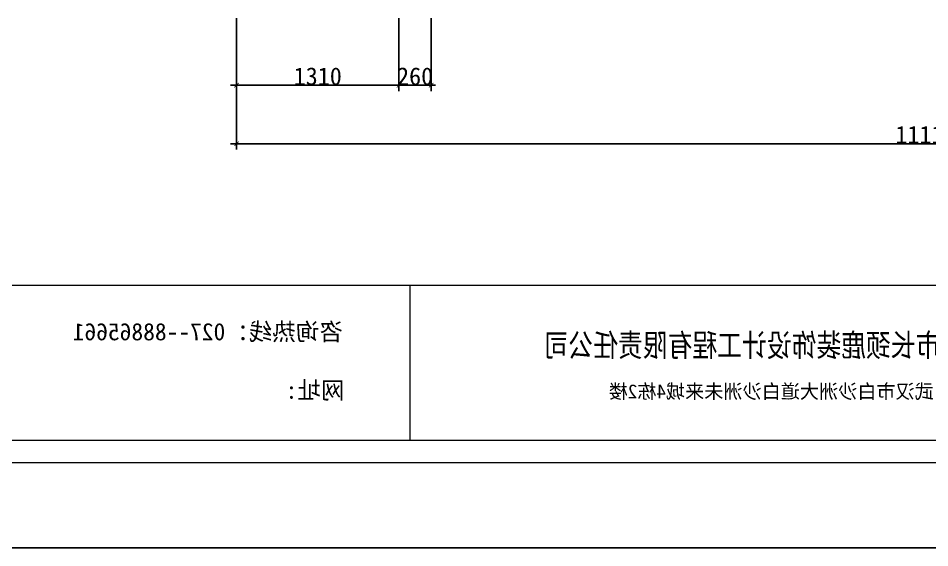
# Model space of a CAD drawing. Header units: inches. Extents: x 1174834 to 1369688, y -175882 to -108740.
# Drawn here: x 1182147 to 1189497, y -146600 to -142333 of the extents above; entities that cross this region are included whole.
import ezdxf

# ---------------------------------------------------------------- set-up
doc = ezdxf.new("R2010")
doc.units = ezdxf.units.IN
doc.header["$LTSCALE"] = 500
doc.header["$MEASUREMENT"] = 0
doc.layers.add('SH-尺寸标注', color=32, linetype='Continuous')
doc.layers.add('WALL', color=255, linetype='Continuous')
doc.layers.add('填充线', color=143, linetype='Continuous', lineweight=9)
doc.styles.add('QHGM-宋体', font='', dxfattribs={"width": 0.8})
doc.styles.add('宋体', font='', dxfattribs={"height": 80})
doc.styles.add('黑体', font='simhei.ttf', dxfattribs={"height": 80})
doc.styles.get('QHGM-宋体').set_extended_font_data('SimSun')
doc.styles.get('宋体').set_extended_font_data('NSimSun')
doc.dimstyles.new('D_20_2.35', dxfattribs={"dimtxt": 142.857143, "dimasz": 35.714286, "dimexe": 47.619048, "dimexo": 0, "dimgap": 0, "dimtad": 1, "dimdec": 0, "dimzin": 1, "dimdsep": 46, "dimtxsty": 'Standard', "dimblk": 'ARCHTICK', "dimcen": 0.09, "dimdle": 47.619048, "dimclrd": 252, "dimclre": 252, "dimclrt": 134, "dimadec": 0, "dimazin": 0, "dimtfac": 1, "dimtdec": 4, "dimtix": 1, "dimtmove": 2, "dimatfit": 3, "dimfxl": 1, "dimtolj": 1, "dimtzin": 0, "dimarcsym": 0})

# ---------------------------------------------------------------- blocks, each defined once
blk = doc.blocks.new('_ArchTick')
at = {"color": 0, "linetype": 'ByBlock', "const_width": 0.15}
blk.add_lwpolyline([(-0.5, -0.5), (0.5, 0.5)], dxfattribs=at)
blk = doc.blocks.new('*D227')
at = {"layer": 'Defpoints', "color": 0, "linetype": 'Continuous', "transparency": 16777216}
for p in [(1183907.1, -142333.1), (1185217.1, -142333.1), (1185217.1, -142872.9)]:
    blk.add_point(p, dxfattribs=at)
at = {"layer": 'SH-尺寸标注', "color": 252, "linetype": 'Continuous', "lineweight": -2, "transparency": 16777216}
for p, q in [((1183907.1, -142333.1), (1183907.1, -142920.5)), ((1185217.1, -142333.1), (1185217.1, -142920.5)), ((1183859.5, -142872.9), (1185264.7, -142872.9))]:
    blk.add_line(p, q, dxfattribs=at)
at = {"layer": 'SH-尺寸标注', "color": 252, "linetype": 'Continuous', "lineweight": -2, "transparency": 16777216, "xscale": 35.71428581050463, "yscale": 35.71428581050463, "zscale": 35.71428581050463, "rotation": 180}
blk.add_blockref('_ArchTick', (1183907.1, -142872.9), dxfattribs=at)
at = {"layer": 'SH-尺寸标注', "color": 252, "linetype": 'Continuous', "lineweight": -2, "transparency": 16777216, "xscale": 35.71428581050463, "yscale": 35.71428581050463, "zscale": 35.71428581050463}
blk.add_blockref('_ArchTick', (1185217.1, -142872.9), dxfattribs=at)
at = {"layer": 'SH-尺寸标注', "color": 134, "linetype": 'Continuous', "transparency": 16777216, "insert": (1184562.1, -142801.4), "char_height": 142.86, "attachment_point": 5}
blk.add_mtext('\\A1;1310', dxfattribs=at)
blk = doc.blocks.new('*D228')
at = {"layer": 'Defpoints', "color": 0, "linetype": 'Continuous', "transparency": 16777216}
for p in [(1185217.1, -142333.1), (1185477.1, -142333.1), (1185477.1, -142872.9)]:
    blk.add_point(p, dxfattribs=at)
at = {"layer": 'SH-尺寸标注', "color": 252, "linetype": 'Continuous', "lineweight": -2, "transparency": 16777216}
for p, q in [((1185217.1, -142333.1), (1185217.1, -142920.5)), ((1185477.1, -142333.1), (1185477.1, -142920.5)), ((1185217.1, -142872.9), (1185181.4, -142872.9)), ((1185217.1, -142872.9), (1185477.1, -142872.9)), ((1185477.1, -142872.9), (1185512.8, -142872.9))]:
    blk.add_line(p, q, dxfattribs=at)
at = {"layer": 'SH-尺寸标注', "color": 252, "linetype": 'Continuous', "lineweight": -2, "transparency": 16777216, "xscale": 35.71428581050463, "yscale": 35.71428581050463, "zscale": 35.71428581050463}
blk.add_blockref('_ArchTick', (1185217.1, -142872.9), dxfattribs=at)
at = {"layer": 'SH-尺寸标注', "color": 252, "linetype": 'Continuous', "lineweight": -2, "transparency": 16777216, "xscale": 35.71428581050463, "yscale": 35.71428581050463, "zscale": 35.71428581050463, "rotation": 180}
blk.add_blockref('_ArchTick', (1185477.1, -142872.9), dxfattribs=at)
at = {"layer": 'SH-尺寸标注', "color": 134, "linetype": 'Continuous', "transparency": 16777216, "insert": (1185347.1, -142801.4), "char_height": 142.86, "attachment_point": 5}
blk.add_mtext('\\A1;260', dxfattribs=at)
blk = doc.blocks.new('*D230')
at = {"layer": 'Defpoints', "color": 0, "linetype": 'Continuous', "transparency": 16777216}
for p in [(1183907.1, -142333.1), (1195017.1, -142333.1), (1195017.1, -143343.9)]:
    blk.add_point(p, dxfattribs=at)
at = {"layer": 'SH-尺寸标注', "color": 252, "linetype": 'Continuous', "lineweight": -2, "transparency": 16777216}
for p, q in [((1183907.1, -142333.1), (1183907.1, -143391.5)), ((1195017.1, -142333.1), (1195017.1, -143391.5)), ((1183859.5, -143343.9), (1195064.7, -143343.9))]:
    blk.add_line(p, q, dxfattribs=at)
at = {"layer": 'SH-尺寸标注', "color": 252, "linetype": 'Continuous', "lineweight": -2, "transparency": 16777216, "xscale": 35.71428581050463, "yscale": 35.71428581050463, "zscale": 35.71428581050463, "rotation": 180}
blk.add_blockref('_ArchTick', (1183907.1, -143343.9), dxfattribs=at)
at = {"layer": 'SH-尺寸标注', "color": 252, "linetype": 'Continuous', "lineweight": -2, "transparency": 16777216, "xscale": 35.71428581050463, "yscale": 35.71428581050463, "zscale": 35.71428581050463}
blk.add_blockref('_ArchTick', (1195017.1, -143343.9), dxfattribs=at)
at = {"layer": 'SH-尺寸标注', "color": 134, "linetype": 'Continuous', "transparency": 16777216, "insert": (1189462.1, -143272.5), "char_height": 142.86, "attachment_point": 5}
blk.add_mtext('\\A1;11110', dxfattribs=at)
blk = doc.blocks.new('JNNJ')
at = {"layer": 'WALL', "color": 8, "ltscale": 0.5}
for p, q in [((283797.2, -98159.6), (308185.2, -98159.6)), ((308185.2, -98159.6), (283797.2, -98159.6))]:
    blk.add_line(p, q, dxfattribs=at)
at = {"layer": '填充线'}
for p, q in [((307292.6, -96235.5), (284611.9, -96235.5)), ((284594.3, -97373.6), (307292.6, -97373.6)), ((284431.2, -97536.7), (307455.8, -97536.7))]:
    blk.add_line(p, q, dxfattribs=at)
blk = doc.blocks.new('HHYT')
at = {"layer": '填充线'}
blk.add_line((397952.4, -113481.4), (397952.4, -114619.4), dxfattribs=at)
blk.add_blockref('JNNJ', (99286.6, -17245.8))
for s, height, style, width, p in [('咨询热线：027--88865661 ', 126.469, '宋体', 1, (398443.5, -113885.7)), ('武汉市长颈鹿装饰设计工程有限责任公司', 166.551, 'QHGM-宋体', 0.8, (393700.6, -114004.7))]:
    blk.add_text(s, height=height, dxfattribs=dict(at, style=style, width=width)).set_placement(p)
for s, height, style, p in [('网址: ', 126.47, '宋体', (398433.2, -114313.6)), ('地址：武汉市白沙洲大道白沙洲未来城4栋2楼', 102.809, '黑体', (393691.8, -114311.4))]:
    blk.add_text(s, height=height, dxfattribs=dict(at, style=style)).set_placement(p)

msp = doc.modelspace()

# ---------------------------------------------------------------- block references
at = {"xscale": -1.1, "yscale": 1.1, "zscale": 1.1}
msp.add_blockref('HHYT', (1623053.3, -19653.9), dxfattribs=at)

# ---------------------------------------------------------------- dimensions: what is measured, and where the dimension line sits
at = {"layer": 'SH-尺寸标注', "color": 252, "linetype": 'Continuous'}
for base, p1, p2, picture, middle in [((1185217.1, -142872.9), (1183907.1, -142333.1), (1185217.1, -142333.1), '*D227', (1184562.1, -142801.4)), ((1185477.1, -142872.9), (1185217.1, -142333.1), (1185477.1, -142333.1), '*D228', (1185347.1, -142801.4))]:
    dim = msp.add_linear_dim(base=base, p1=p1, p2=p2, angle=0, dimstyle='D_20_2.35', dxfattribs=at)
    dim.commit()
    dim.dimension.update_dxf_attribs({"geometry": picture, "text_midpoint": middle})
dim = msp.add_aligned_dim(p1=(1183907.1, -142333.1), p2=(1195017.1, -142333.1), distance=-1010.9, dimstyle='D_20_2.35', dxfattribs=at)
dim.commit()
dim.dimension.update_dxf_attribs({"geometry": '*D230', "text_midpoint": (1189462.1, -143272.5)})

doc.saveas('drawing.dxf')
